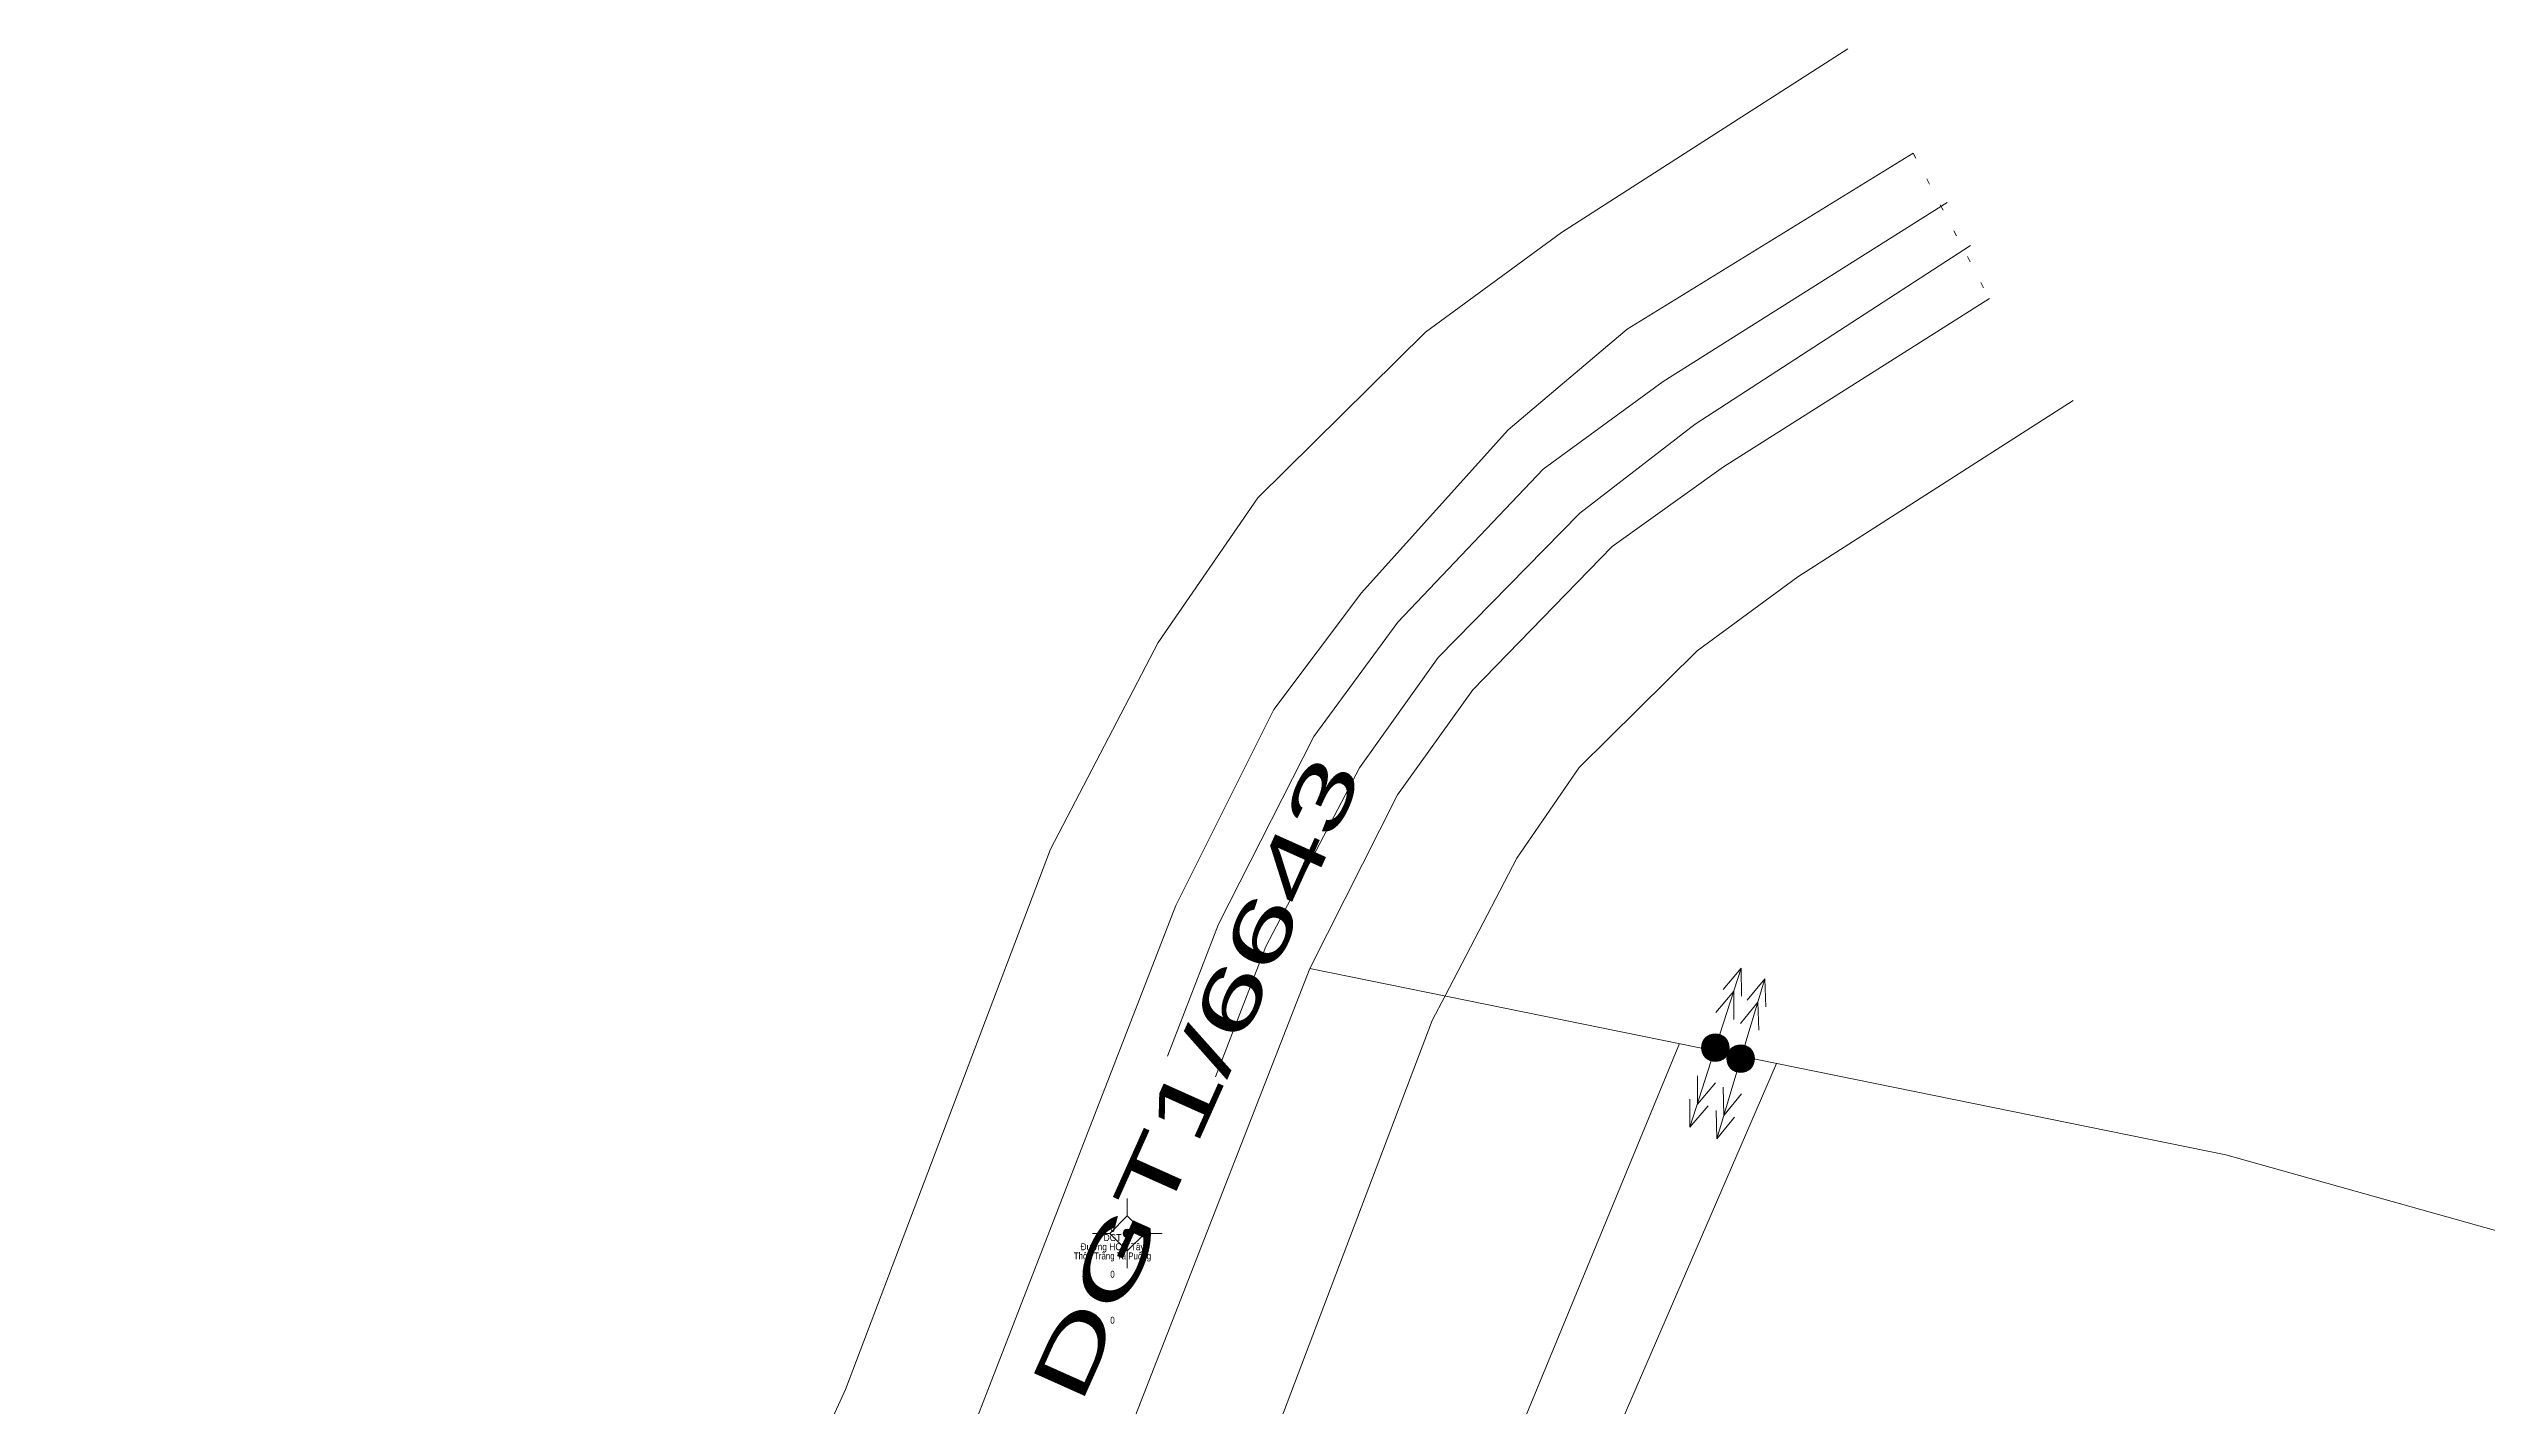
# Model space of a CAD drawing. Header units: metres. Extents: x 532779 to 534237, y 1863578 to 1865294.
# Drawn here: x 533596.2 to 533771.4, y 1864895.5 to 1864993 of the extents above; entities that cross this region are included whole.
import ezdxf
from ezdxf.enums import TextEntityAlignment as Align

# ---------------------------------------------------------------- set-up
doc = ezdxf.new("R2010")
doc.units = ezdxf.units.M
doc.header["$LTSCALE"] = 1.4
doc.linetypes.add('DOTTED', pattern=[1.5, 0.3, -1.2])
for name, color, linetype, lineweight in [('10', 7, 'Continuous', 13), ('11', 7, 'Continuous', 13), ('13', 7, 'Continuous', 25), ('22', 7, 'Continuous', 13), ('23', 7, 'Continuous', 13), ('24', 7, 'DOTTED', 13), ('50', 7, 'Continuous', 13), ('55', 7, 'Continuous', 13), ('59', 7, 'Continuous', 13)]:
    doc.layers.add(name, color=color, linetype=linetype, lineweight=lineweight)
doc.layers.add('15', color=7, linetype='Continuous')

msp = doc.modelspace()

# ---------------------------------------------------------------- hatches: boundary and pattern name
at = {"layer": '11'}
msp.add_hatch(color=256, dxfattribs=at).paths.add_polyline_path([(533673.98, 1864907.93, 1), (533673.38, 1864907.93, 1)])
at = {"layer": '55'}
for points in [[(533716.239, 1864922.223, 1), (533715.628, 1864920.319, 1)], [(533718.041, 1864921.439, 1), (533717.466, 1864919.523, 1)]]:
    msp.add_hatch(color=256, dxfattribs=at).paths.add_polyline_path(points)

# ---------------------------------------------------------------- linework, layer by layer
at = {"layer": '10'}
msp.add_lwpolyline([(533994.17, 1864812.48), (533987.71, 1864839.97), (533992.55, 1864878.77), (533903.03, 1864938.92), (533836.01, 1864944.88), (533789.84, 1864903.14), (533752.6, 1864913.58), (533686.8, 1864926.96)], dxfattribs=at)
at = {"layer": '11'}
for p, q in [((533673.68, 1864910.43), (533673.68, 1864909.18)), ((533672.43, 1864907.93), (533671.18, 1864907.93)), ((533676.18, 1864907.93), (533674.93, 1864907.93)), ((533673.68, 1864906.68), (533673.68, 1864905.43))]:
    msp.add_line(p, q, dxfattribs=at)
msp.add_lwpolyline([(533673.68, 1864909.18), (533672.43, 1864907.93), (533673.68, 1864906.68), (533674.93, 1864907.93)], close=True, dxfattribs=at)
msp.add_circle((533673.68, 1864907.93), 0.3, dxfattribs=at)
at = {"layer": '22'}
for points in [[(533732.58, 1864981.98), (533712.18, 1864969.13), (533703.57, 1864962.83), (533693.12, 1864951.84), (533687.08, 1864943.62), (533680.23, 1864930.15), (533676.58, 1864920.65)], [(533734.26, 1864978.9), (533714.49, 1864966.06), (533706.19, 1864959.66), (533696.01, 1864949.3), (533690.36, 1864941.38), (533683.64, 1864928.53), (533680.01, 1864919.18)]]:
    msp.add_lwpolyline(points, dxfattribs=at)
at = {"layer": '23'}
for points in [[(533730.15, 1864985.54), (533709.6, 1864972.89), (533701.05, 1864965.65), (533690.52, 1864953.95), (533684.2, 1864945.57), (533677.16, 1864931.49), (533662.26, 1864893.02), (533656.27, 1864879.43), (533647.36, 1864864.36), (533610.2, 1864812.03)], [(533735.62, 1864975.08), (533716.51, 1864963), (533708.53, 1864957.27), (533698.52, 1864946.98), (533693.1, 1864939.43), (533686.8, 1864926.96)], [(533686.8, 1864926.96), (533674.09, 1864894.37), (533671.42, 1864887.68)]]:
    msp.add_lwpolyline(points, dxfattribs=at)
at = {"layer": '24'}
msp.add_line((533730.15, 1864985.54), (533735.62, 1864975.08), dxfattribs=at)
at = {"layer": '50'}
for points in [[(533601.73, 1864816.83), (533602.06, 1864817.37), (533639.45, 1864869.54), (533647.71, 1864884.18), (533653.44, 1864896.72), (533668.17, 1864935.52), (533675.91, 1864950.39), (533683.05, 1864960.76), (533695.11, 1864972.67), (533704.89, 1864979.83), (533725.45, 1864993.03)], [(533696.51, 1864924.99), (533701.67, 1864934.89), (533706.15, 1864941.4), (533714.63, 1864949.77), (533721.87, 1864955.09), (533741.65, 1864967.77)], [(533768.8, 1864582.79), (533755.98, 1864595.36), (533738.95, 1864607.15), (533721.75, 1864616.48), (533630.43, 1864656.94), (533620.82, 1864667.82), (533600.34, 1864708.5), (533596.19, 1864725.83), (533599.26, 1864743.22), (533617.82, 1864785.29), (533627.16, 1864800.91), (533664.77, 1864853.38), (533674.47, 1864870.54), (533681.14, 1864885.16), (533695.59, 1864923.22), (533696.51, 1864924.99)]]:
    msp.add_lwpolyline(points, dxfattribs=at)
at = {"layer": '55'}
for p, q in [((533717.78, 1864926.98), (533716.25, 1864922.23)), ((533717.78, 1864926.98), (533716.49, 1864925.46)), ((533717.78, 1864926.98), (533717.8, 1864924.96)), ((533717.25, 1864925.32), (533715.96, 1864923.81)), ((533717.25, 1864925.32), (533717.27, 1864923.3)), ((533719.49, 1864926.22), (533718.05, 1864921.44)), ((533719.49, 1864926.22), (533718.23, 1864924.68)), ((533719.49, 1864926.22), (533719.55, 1864924.2)), ((533718.99, 1864924.55), (533717.73, 1864923.02)), ((533718.99, 1864924.55), (533719.05, 1864922.54)), ((533714.11, 1864915.55), (533715.63, 1864920.33)), ((533714.65, 1864917.22), (533714.64, 1864919.25)), ((533714.65, 1864917.22), (533715.94, 1864918.74)), ((533716.04, 1864914.73), (533717.47, 1864919.53)), ((533716.55, 1864916.4), (533716.5, 1864918.44)), ((533716.55, 1864916.4), (533717.8, 1864917.95)), ((533714.11, 1864915.55), (533714.09, 1864917.58)), ((533714.11, 1864915.55), (533715.41, 1864917.09)), ((533716.04, 1864914.73), (533715.98, 1864916.76)), ((533716.04, 1864914.73), (533717.3, 1864916.29))]:
    msp.add_line(p, q, dxfattribs=at)
for centre in [(533715.933, 1864921.271), (533717.753, 1864920.481)]:
    msp.add_circle(centre, 1, dxfattribs=at)
at = {"layer": '59'}
for p, q in [((533713.35, 1864921.56), (533668.67, 1864813.25)), ((533673.57, 1864812.02), (533720.32, 1864920.14))]:
    msp.add_line(p, q, dxfattribs=at)

# ---------------------------------------------------------------- texts
at = {"layer": '13', "width": 1.8}
msp.add_text('DGT1/6643', height=4, rotation=65.894, dxfattribs=at).set_placement((533680.475, 1864918.243), align=Align.CENTER)
at = {"layer": '15'}
for s, width, p in [('DGT', 0.9, (533672.62, 1864907.38)), ('6', 0.9, (533672.625, 1864908.04)), ('Thôn Trăng Tà Puông', 0.85, (533672.615, 1864906.06)), ('Đường HCM Tây', 0.9, (533672.625, 1864906.72)), ('0', 0.85, (533672.62, 1864904.74)), ('0', 0.85, (533672.62, 1864901.44))]:
    msp.add_text(s, height=0.5, dxfattribs=dict(at, width=width)).set_placement(p, align=Align.CENTER)

doc.saveas('drawing.dxf')
